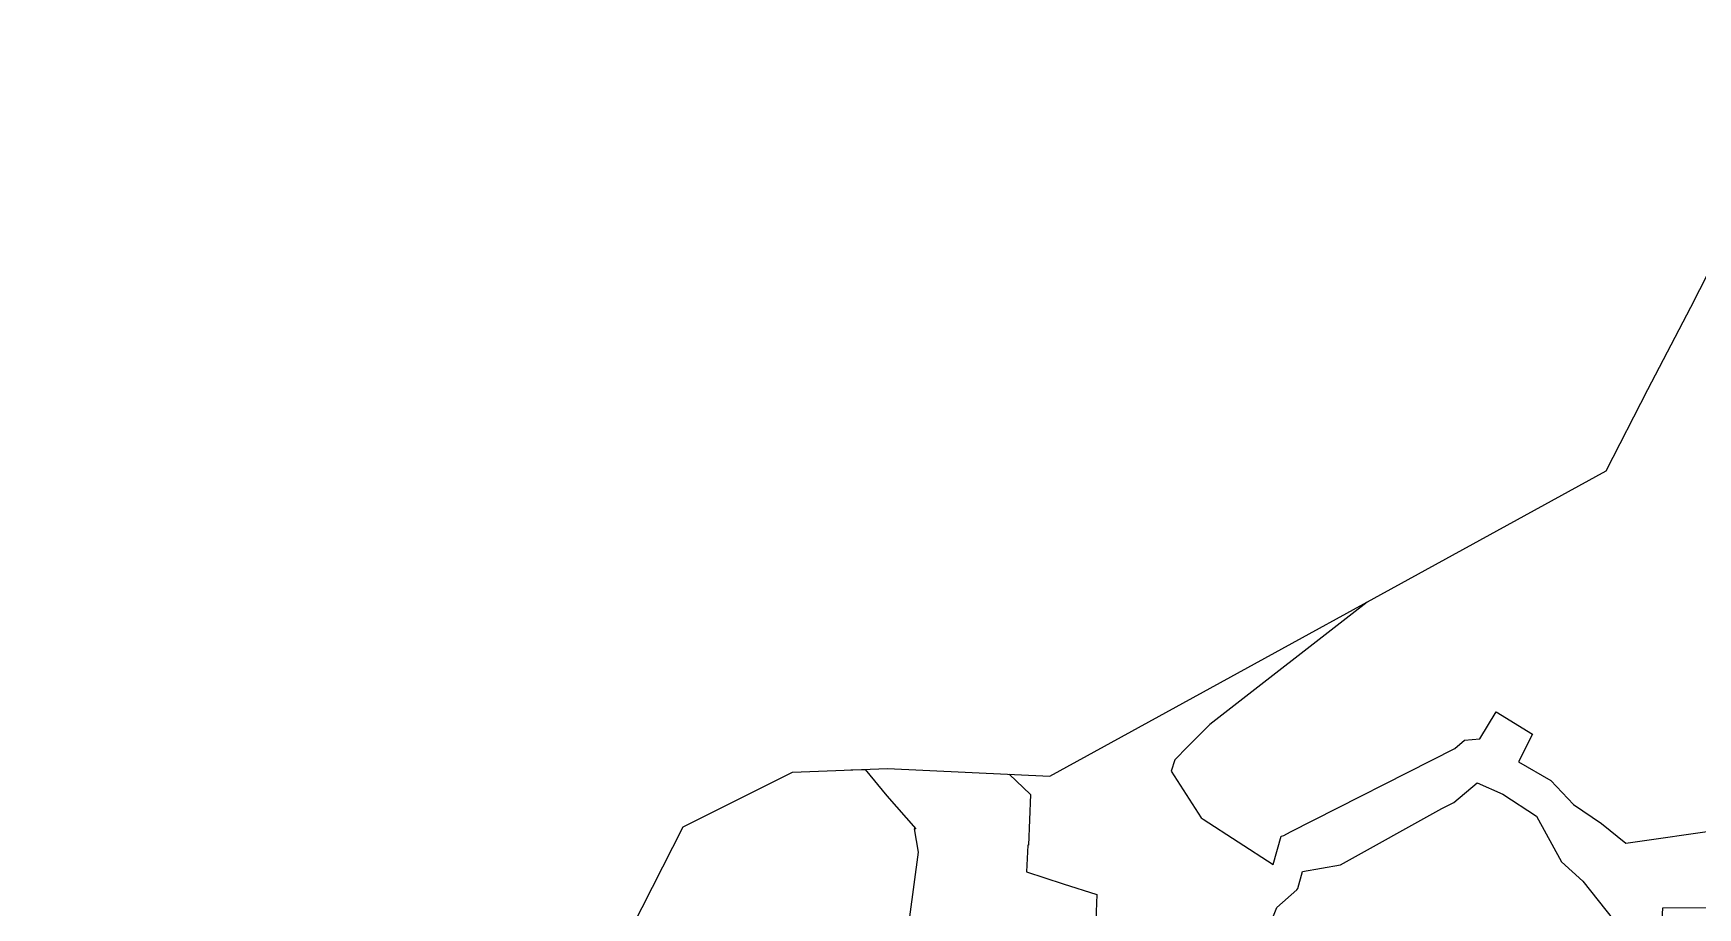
# Model space of a CAD drawing. Header units: metres. Extents: x 517023 to 519141, y 3924953 to 3927827.
# Drawn here: x 517684.4 to 517928.8, y 3925952.1 to 3926080.5 of the extents above; entities that cross this region are included whole.
import ezdxf

# ---------------------------------------------------------------- set-up
doc = ezdxf.new("R2010")
doc.units = ezdxf.units.M
doc.layers.add('C-TINN-BNDY', color=110, linetype='Continuous')
doc.layers.add('C-TOPO-MINR', color=8, linetype='Continuous')

msp = doc.modelspace()

# ---------------------------------------------------------------- linework, layer by layer
at = {"layer": 'C-TINN-BNDY', "color": 110, "linetype": 'Continuous', "lineweight": -3}
msp.add_polyline3d([(517684.43, 3925709.46, 1020.63), (517707.61, 3925761.04, 1020.57), (517711.87, 3925781.36, 1021.17), (517718.61, 3925808.72, 1021.41), (517722.37, 3925825.18, 1021.38), (517737.58, 3925867.02, 1022.1), (517741.43, 3925879.53, 1022.52), (517745.41, 3925889.75, 1022.49), (517749.71, 3925900.17, 1022.5), (517755.07, 3925913.69, 1022.51), (517760.31, 3925925.59, 1022.48), (517779.85, 3925963.99, 1022.32), (517795.89, 3925972.04, 1023.58), (517809.87, 3925972.58, 1024.27), (517833.68, 3925971.42, 1026.58), (517915.36, 3926016.25, 1029.07), (517921.47, 3926028.21, 1028.15), (517927.79, 3926040.29, 1028.15), (517937.11, 3926058.53, 1027.05), (517943.77, 3926072.11, 1027.91), (517962.24, 3926098.64, 1029.28)], dxfattribs=at)
at = {"layer": 'C-TOPO-MINR', "color": 8, "linetype": 'Continuous', "lineweight": -3}
for points, elevation in [([(517880.26, 3925996.98), (517857.18, 3925979.01), (517853.95, 3925975.78), (517852.02, 3925973.85), (517851.51, 3925972.18), (517855.91, 3925965.31), (517856.21, 3925965.15), (517866.46, 3925958.45), (517867.64, 3925962.65), (517868.02, 3925962.71), (517869.02, 3925963.27), (517893.13, 3925975.52), (517894.58, 3925976.73), (517896.81, 3925976.91), (517899.21, 3925980.87), (517904.56, 3925977.61), (517902.5, 3925973.54), (517907.24, 3925970.79), (517910.57, 3925967.27), (517914.66, 3925964.5), (517918.26, 3925961.62), (517932.61, 3925963.66)], 1028), ([(517804.45, 3925972.37), (517806.55, 3925972.42), (517809.76, 3925968.57), (517813.99, 3925963.71), (517813.75, 3925963.7), (517814.33, 3925960.29), (517813.07, 3925950.78)], 1024), ([(517827.7, 3925971.71), (517830.84, 3925968.74), (517830.54, 3925961.32), (517830.43, 3925961.31), (517830.27, 3925957.38), (517835.62, 3925955.65), (517840.59, 3925954.06), (517840.29, 3925946.44)], 1026), ([(517866, 3925949.57), (517866.99, 3925952.16), (517869.95, 3925954.75), (517870.09, 3925954.97), (517870.78, 3925957.44), (517876.35, 3925958.4), (517891.22, 3925966.67), (517892.98, 3925967.57), (517896.41, 3925970.44), (517900.21, 3925968.82), (517905.12, 3925965.57), (517908.78, 3925958.86), (517911.95, 3925956.02), (517918.68, 3925947.49)], 1026), ([(517923.59, 3925950.27), (517923.7, 3925952.13), (517941.24, 3925952.16)], 1026)]:
    msp.add_lwpolyline(points, dxfattribs=dict(at, elevation=elevation))

doc.saveas('drawing.dxf')
